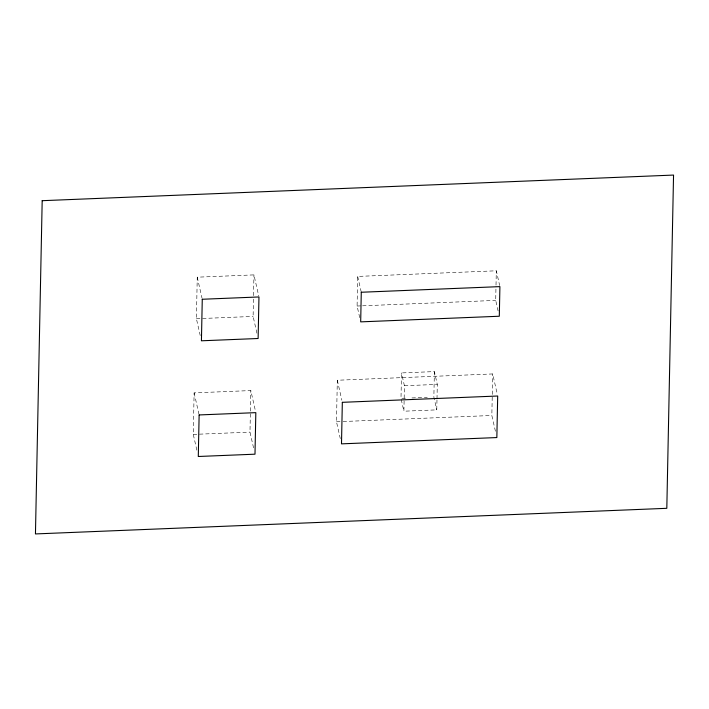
<?xml version="1.0" encoding="UTF-8"?>
<svg xmlns="http://www.w3.org/2000/svg" width="709" height="709" viewBox="0 0 709 709"><rect width="100%" height="100%" fill="white"/><g stroke="black" fill="none" stroke-linecap="round" stroke-linejoin="round"><path stroke-width="0.53" stroke-dasharray="3.54 2.66" d="M196.854 450.18L193.273 434.413L194.115 392.875L250.818 390.57L255.586 411.592M200.23 335.543L196.411 318.731L197.253 277.184L253.946 274.888L258.723 295.91M253.556 447.884L249.976 432.118L250.818 390.57M256.933 333.248L253.113 316.427L253.512 296.752M253.53 295.662L253.946 274.888M340.302 438.605L336.483 421.793L337.324 380.246L492.675 373.944L497.213 393.912M359.729 317.641L357.088 306.031L357.69 276.421L496.309 270.794L499.668 285.567M437.001 398.795L437.285 384.402L434.378 371.596L401.507 372.925L400.993 398.387L406.47 398.166M436.974 399.903L436.771 409.864L403.9 411.202L404.414 385.74L401.507 372.925M434.378 371.596L433.864 397.058L436.771 409.864M495.423 431.249L491.842 415.483L492.675 373.944M498.108 310.959L495.706 300.403L495.999 286.152M496.016 285.053L496.309 270.794M357.088 306.031L361.493 305.854M362.591 305.809L495.706 300.403M196.411 318.731L253.113 316.427M404.414 385.74L437.285 384.402M411.947 397.944L427.288 397.324M336.483 421.793L341.986 421.571M343.094 421.518L491.842 415.483M193.273 434.413L249.976 432.118M401.232 399.459L403.9 411.202M357.69 276.421L361.28 292.25M337.324 380.246L341.853 400.222M197.253 277.184L202.03 298.205M194.115 392.875L198.892 413.896"/><path stroke-width="1.06" d="M42.185 200.691L35.45 533.93L666.814 508.309L673.55 175.07L42.185 200.691M199.132 414.942L198.29 456.49L254.992 454.185L255.825 412.647L199.132 414.942M202.269 299.26L201.427 340.799L258.12 338.503L258.962 296.956L202.269 299.26M342.332 402.322L341.499 443.861L496.849 437.559L497.691 396.012L342.332 402.322M361.28 292.25L360.686 321.868L499.304 316.241L499.907 286.622L361.28 292.25"/></g></svg>
